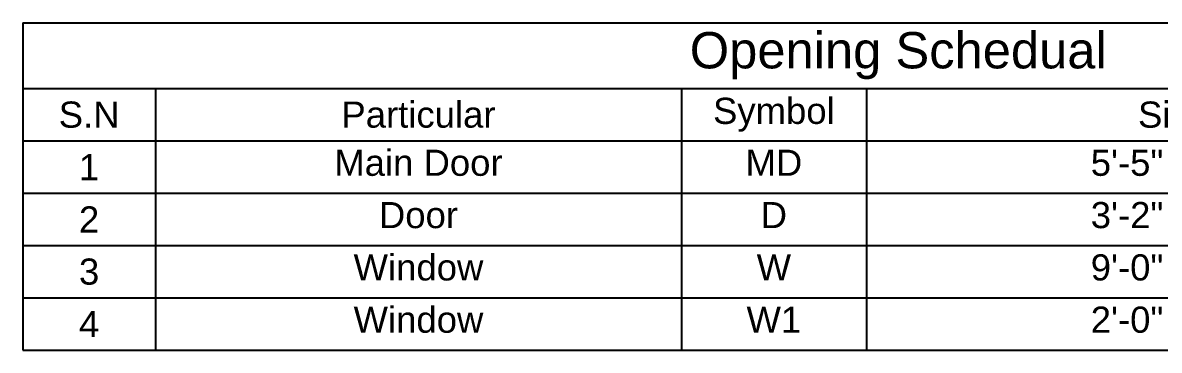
# Model space of a CAD drawing. Header units: inches. Extents: x -6800 to 96653, y -25814 to 17379.
# Drawn here: x 682 to 2451, y -2066 to -1558 of the extents above; entities that cross this region are included whole.
import ezdxf

# ---------------------------------------------------------------- set-up
doc = ezdxf.new("R2010")
doc.units = ezdxf.units.IN
doc.header["$MEASUREMENT"] = 0
doc.layers.add('text', color=31, linetype='Continuous', lineweight=13)
doc.styles.get("Standard").update_dxf_attribs({"font": 'arial.ttf'})

# ---------------------------------------------------------------- blocks, each defined once
blk = doc.blocks.new('*T157')
at = {"layer": 'text', "color": 0, "linetype": 'ByBlock', "lineweight": -2, "transparency": 16777216}
for p, q in [((0, 0), (2724.3, 0)), ((0, 0), (0, -508.8)), ((2724.3, 0), (2724.3, -508.8)), ((0, -102.4), (2724.3, -102.4)), ((206.6, -102.4), (206.6, -508.8)), ((1024.8, -102.4), (1024.8, -508.8)), ((1312.6, -102.4), (1312.6, -508.8)), ((2296.8, -102.4), (2296.8, -508.8)), ((0, -183.6), (2724.3, -183.6)), ((0, -264.9), (2724.3, -264.9)), ((0, -346.2), (2724.3, -346.2)), ((0, -427.5), (2724.3, -427.5)), ((0, -508.8), (2724.3, -508.8))]:
    blk.add_line(p, q, dxfattribs=at)
at = {"layer": 'text', "color": 0, "transparency": 16777216}
for s, insert, char_height, width, attachment_point in [('Opening Schedual', (1362.2, -51.2), 56.448, 2697.23, 5), ('S.N', (103.3, -143), 40.64, 179.539, 5), ('Particular', (615.7, -143), 40.64, 791.03, 5), ('Symbol', (1168.7, -143), 40.64, 260.706, 5), ('Sizes', (1804.7, -143), 40.64, 957.161, 5), ('Nos.', (2510.6, -143), 40.64, 400.414, 5), ('1', (103.3, -224.3), 40.6, 179.539, 5), ('Main Door', (615.7, -197.2), 40.64, 791.03, 2), ('MD', (1168.7, -197.2), 40.64, 260.706, 2), ('5\'-5" x 6\'-7"', (1804.7, -197.2), 40.643, 957.161, 2), ('1', (2510.6, -224.3), 40.6, 400.414, 5), ('Door', (615.7, -278.5), 40.64, 791.03, 2), ('D', (1168.7, -278.5), 40.6, 260.706, 2), ('3\'-2" x 9\'-0"', (1804.7, -278.5), 40.643, 957.161, 2), ('2', (103.3, -305.6), 40.6, 179.539, 5), ('2', (2510.6, -305.6), 40.6, 400.414, 5), ('3', (103.3, -386.9), 40.6, 179.539, 5), ('Window', (615.7, -359.8), 40.64, 791.03, 2), ('W', (1168.7, -359.8), 40.6, 260.706, 2), ('9\'-0" x 5\'-2"', (1804.7, -359.8), 40.643, 957.161, 2), ('1', (2510.6, -386.9), 40.6, 400.414, 5), ('Window', (615.7, -441), 40.64, 791.03, 2), ('W1', (1168.7, -441), 40.64, 260.706, 2), ('2\'-0" x 5\'-2"', (1804.7, -441), 40.643, 957.161, 2), ('4', (103.3, -468.1), 40.6, 179.539, 5), ('1', (2510.6, -468.1), 40.6, 400.414, 5)]:
    blk.add_mtext(s, dxfattribs=dict(at, insert=insert, char_height=char_height, width=width, attachment_point=attachment_point))

msp = doc.modelspace()

# ---------------------------------------------------------------- block references
msp.add_blockref('*T157', (682.4, -1557.6))

doc.saveas('drawing.dxf')
